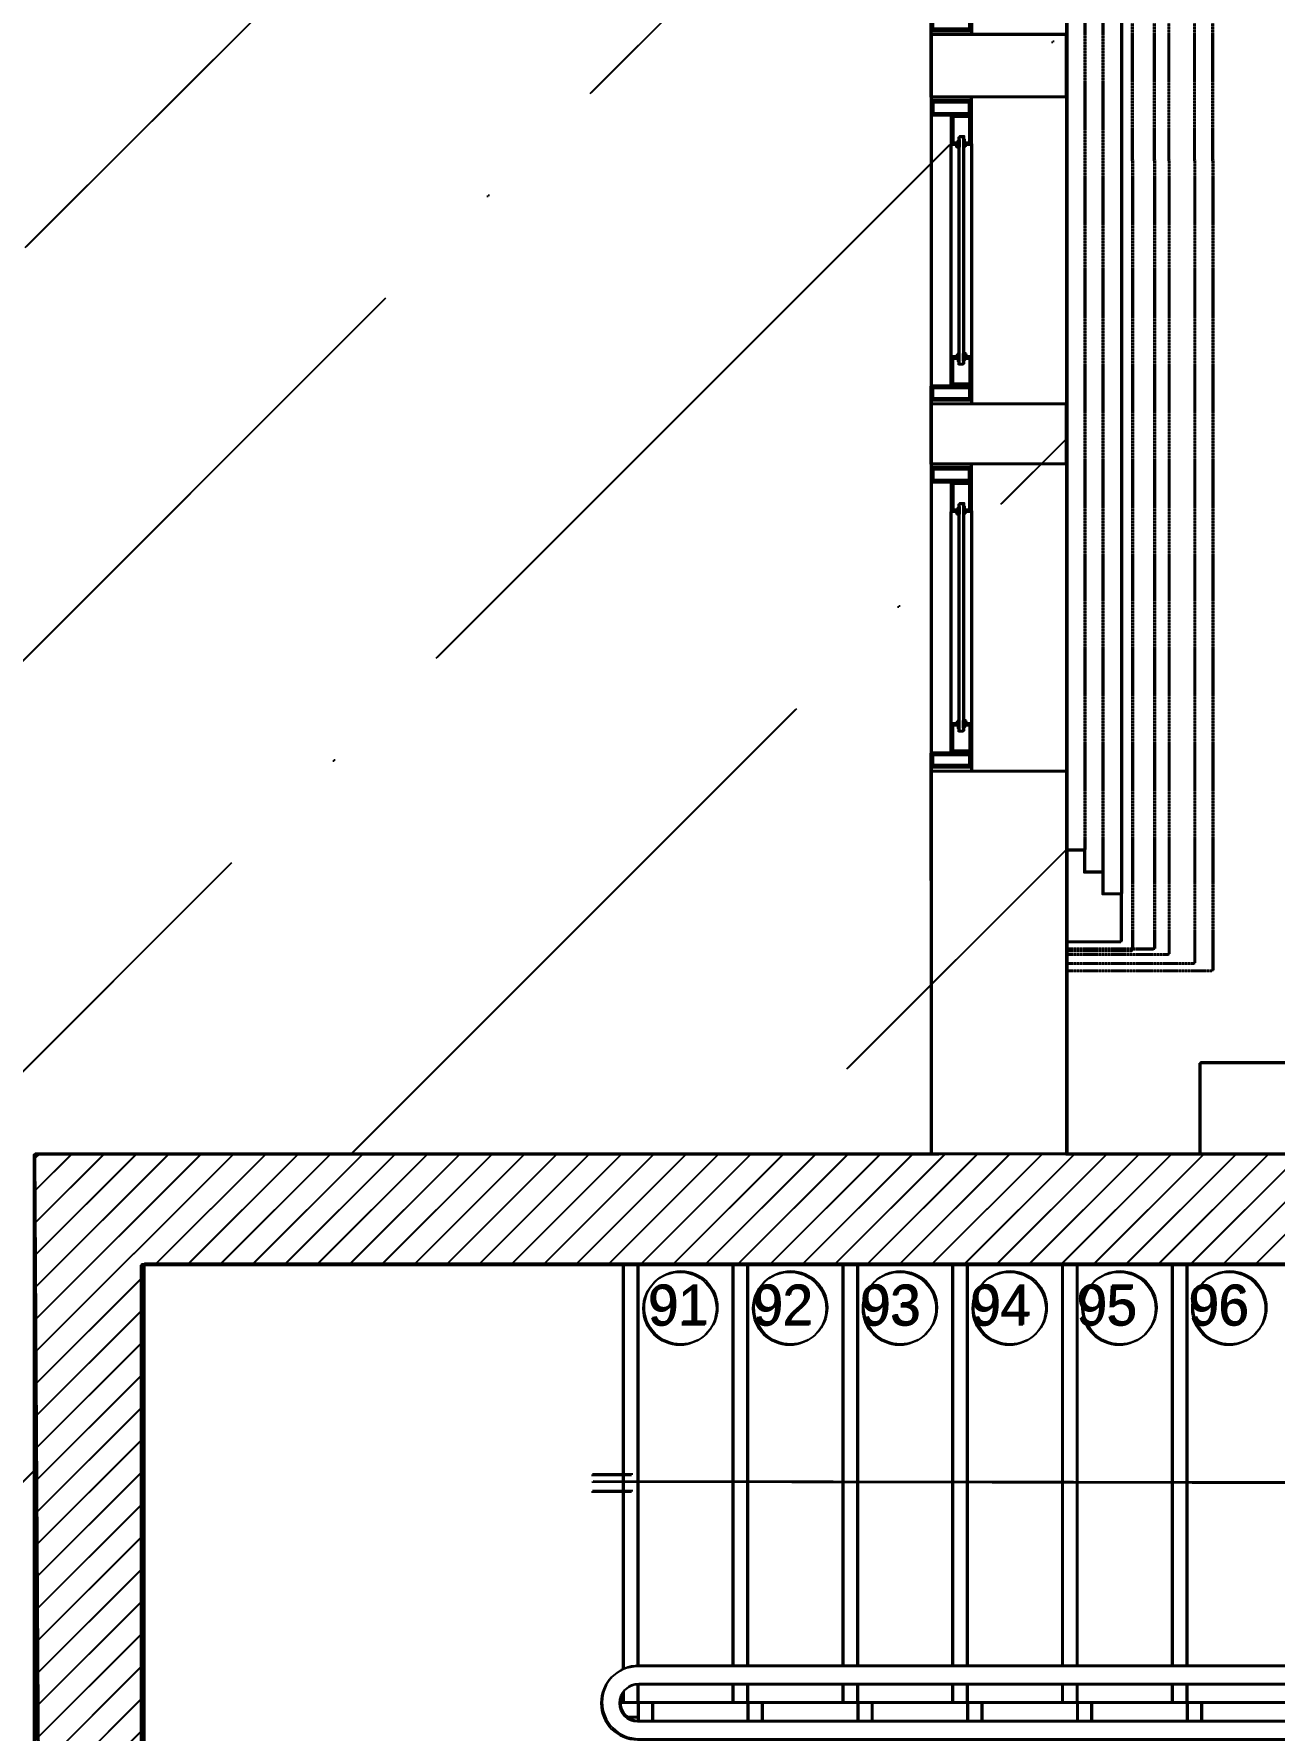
# Model space of a CAD drawing. Header units: inches. Extents: x 4821 to 127877, y 58012 to 433683.
# Drawn here: x 80054 to 83443, y 87827 to 92464 of the extents above; entities that cross this region are included whole.
import ezdxf

# ---------------------------------------------------------------- set-up
doc = ezdxf.new("R2010")
doc.units = ezdxf.units.IN
doc.header["$MEASUREMENT"] = 0
doc.linetypes.add('104-TYPICAL FLOOR$0$HIDDEN', pattern=[0.375, 0.25, -0.125])
doc.linetypes.add('HIDDEN', pattern=[9.525, 6.35, -3.175])
for name, color, linetype in [('A-DETL', 1, 'Continuous'), ('A-ELV', 11, 'Continuous'), ('A-HND', 40, 'Continuous'), ('A-LIN-10', 8, 'Continuous'), ('A-LIN-20', 20, 'Continuous'), ('A-STP', 11, 'Continuous'), ('A-STP-HID', 191, 'HIDDEN'), ('A-TXT-25', 1, 'Continuous'), ('A-WAL-CMU', 7, 'Continuous'), ('A-WALL', 53, 'Continuous'), ('A-WIN', 141, 'Continuous'), ('COL FISRT$0$COL GROUND$0$Cloums$0$A-COL-HAT', 8, 'Continuous'), ('COL FISRT$0$COL GROUND$0$Cloums$0$A-COL-RFC', 210, 'Continuous'), ('HA', 9, 'Continuous')]:
    doc.layers.add(name, color=color, linetype=linetype)
doc.styles.add('Xarab', font='xarab.shx')

# ---------------------------------------------------------------- blocks, each defined once
blk = doc.blocks.new('COL FISRT')
at = {"layer": 'COL FISRT$0$COL GROUND$0$Cloums$0$A-COL-HAT'}
h = blk.add_hatch(dxfattribs=at)
h.set_pattern_fill('ANSI31', color=256, scale=500)
h.set_pattern_definition([(45, (1132937.42, -1550303.88), (-44.194174, 44.194174), [])])
h.paths.add_polyline_path([(1200077.9, -1522172), (1200077.9, -1518497.1), (1200078.1, -1518497.1), (1200077.7, -1517122.1), (1199432.1, -1517122), (1192527.9, -1517122), (1192527.9, -1520072), (1192827.9, -1520072), (1192827.9, -1517422), (1199780.9, -1517422), (1199777.9, -1519822), (1195677.9, -1519822), (1195677.9, -1522172), (1195977.9, -1522172), (1195977.9, -1520122), (1199777.9, -1520122), (1199777.9, -1522172)])
at = {"layer": 'COL FISRT$0$COL GROUND$0$Cloums$0$A-COL-RFC', "linetype": 'Continuous', "elevation": 0}
blk.add_lwpolyline([(1200077.9, -1522172), (1200077.9, -1517122.1), (1199783.9, -1517122), (1192527.9, -1517122), (1192527.9, -1520072), (1192827.9, -1520072), (1192827.9, -1517422), (1199777.9, -1517422), (1199777.9, -1519822), (1195677.9, -1519822), (1195677.9, -1522172), (1195977.9, -1522172), (1195977.9, -1520122), (1199777.9, -1520122), (1199777.9, -1522172), (1200077.9, -1522172)], dxfattribs=at)
blk = doc.blocks.new('nn win')
for points in [[(1073782.3, -1333384.7, 0.506094), (1073772.7, -1333379.1), (1073772.7, -1333381.8), (1073761.4, -1333381.8), (1073761.4, -1333384.7)], [(1074343.1, -1333384.7, -0.506094), (1074352.7, -1333379.1), (1074352.7, -1333381.8), (1074364, -1333381.8), (1074364, -1333384.7)], [(1073782.3, -1333396.7, -0.506094), (1073772.7, -1333402.3), (1073772.7, -1333399.7), (1073761.4, -1333399.7), (1073761.4, -1333396.7)], [(1074343.1, -1333396.7, 0.506094), (1074352.7, -1333402.3), (1074352.7, -1333399.7), (1074364, -1333399.7), (1074364, -1333396.7)]]:
    blk.add_hatch(color=2).paths.add_polyline_path(points)
at = {"color": 2}
for p, q in [((1073652.7, -1333363.2, -517.5), (1073642.7, -1333363.2, -517.5)), ((1074472.7, -1333363.2, -517.5), (1074482.7, -1333363.2, -517.5)), ((1073642.7, -1333473.2, -517.5), (1073652.7, -1333473.2, -517.5)), ((1074482.7, -1333473.2, -517.5), (1074472.7, -1333473.2, -517.5))]:
    blk.add_line(p, q, dxfattribs=at)
for p, q in [((1074352.7, -1333363.2, 517.5), (1073772.7, -1333363.2, -517.5)), ((1073772.7, -1333418.2, -517.5), (1074352.7, -1333418.2, 517.5)), ((1074432.7, -1333473.2, 703), (1073692.7, -1333473.2, -517.5))]:
    blk.add_line(p, q)
at = {"color": 2, "elevation": 1035}
for points in [[(1073652.7, -1333473.2), (1073692.7, -1333473.2), (1073692.7, -1333363.2), (1073692.7, -1333363.2), (1073692.7, -1333363.2), (1073652.7, -1333363.2)], [(1074472.7, -1333473.2), (1074432.7, -1333473.2), (1074432.7, -1333363.2), (1074432.7, -1333363.2), (1074432.7, -1333363.2), (1074472.7, -1333363.2)]]:
    blk.add_lwpolyline(points, close=True, dxfattribs=at)
at = {"color": 9, "elevation": 1035}
for points in [[(1073657.7, -1333468.2), (1073687.7, -1333468.2), (1073687.7, -1333368.2), (1073657.7, -1333368.2)], [(1074467.7, -1333468.2), (1074437.7, -1333468.2), (1074437.7, -1333368.2), (1074467.7, -1333368.2)]]:
    blk.add_lwpolyline(points, close=True, dxfattribs=at)
at = {"color": 2}
for points, elevation in [([(1073772.7, -1333384.7), (1073772.7, -1333363.2), (1073692.7, -1333363.2), (1073692.7, -1333418.2), (1073772.7, -1333418.2), (1073772.7, -1333396.7)], -517.5), ([(1074352.7, -1333384.7), (1074352.7, -1333363.2), (1074432.7, -1333363.2), (1074432.7, -1333418.2), (1074352.7, -1333418.2), (1074352.7, -1333396.7)], 517.5)]:
    blk.add_lwpolyline(points, dxfattribs=dict(at, elevation=elevation))
at = {"color": 9}
for points, elevation in [([(1073768.2, -1333384.7), (1073768.2, -1333367.7), (1073697.2, -1333367.7), (1073697.2, -1333413.7), (1073768.2, -1333413.7), (1073768.2, -1333396.7)], -517.5), ([(1074357.2, -1333384.7), (1074357.2, -1333367.7), (1074428.2, -1333367.7), (1074428.2, -1333413.7), (1074357.2, -1333413.7), (1074357.2, -1333396.7)], 517.5)]:
    blk.add_lwpolyline(points, dxfattribs=dict(at, elevation=elevation))
at = {"color": 2, "elevation": 1035}
for points in [[(1073782.3, -1333384.7, 0.506094), (1073772.7, -1333379.1), (1073772.7, -1333381.8), (1073761.4, -1333381.8), (1073761.4, -1333384.7)], [(1074343.1, -1333384.7, -0.506094), (1074352.7, -1333379.1), (1074352.7, -1333381.8), (1074364, -1333381.8), (1074364, -1333384.7)], [(1073782.3, -1333396.7, -0.506094), (1073772.7, -1333402.3), (1073772.7, -1333399.7), (1073761.4, -1333399.7), (1073761.4, -1333396.7)], [(1074343.1, -1333396.7, 0.506094), (1074352.7, -1333402.3), (1074352.7, -1333399.7), (1074364, -1333399.7), (1074364, -1333396.7)]]:
    blk.add_lwpolyline(points, format="xyb", close=True, dxfattribs=at)
at = {"elevation": 1035}
blk.add_lwpolyline([(1073751.4, -1333396.7), (1074374, -1333396.7), (1074374, -1333384.7), (1073751.4, -1333384.7)], close=True, dxfattribs=at)
blk = doc.blocks.new('kr')
at = {"layer": 'A-ELV'}
blk.add_line((1023877.5, -1333095), (1020301.6, -1333095, 0), dxfattribs=at)
at = {"layer": 'A-ELV', "elevation": 0}
blk.add_lwpolyline([(1020171.6, -1333095), (1020301.6, -1333095), (1020301.6, -1333145), (1020361.6, -1333145), (1020361.6, -1333195), (1020421.6, -1333195), (1020421.6, -1333245), (1020171.6, -1333245), (1020171.6, -1333095)], dxfattribs=at)
at = {"layer": 'A-ELV'}
blk.add_lwpolyline([(1024007.5, -1333095), (1023877.5, -1333095), (1023877.5, -1333145), (1023817.5, -1333145), (1023817.5, -1333195), (1023757.5, -1333195), (1023757.5, -1333245), (1024007.5, -1333245), (1024007.5, -1333095)], dxfattribs=at)
at = {"layer": 'A-LIN-10', "linetype": '104-TYPICAL FLOOR$0$HIDDEN', "ltscale": 0.4}
for p, q in [((1020091.2, -1332845, 0), (1020091.2, -1333245, 0)), ((1022307.5, -1332845), (1020091.2, -1332845, 0)), ((1022307.5, -1332845), (1024087.8, -1332845)), ((1024087.8, -1332845), (1024087.8, -1333245)), ((1020111.2, -1332895, 0), (1020111.2, -1333245, 0)), ((1022307.5, -1332895), (1020111.2, -1332895, 0)), ((1022307.5, -1332895), (1024067.8, -1332895)), ((1024067.8, -1332895), (1024067.8, -1333245)), ((1022307.5, -1332965), (1020136.2, -1332965, 0)), ((1020136.2, -1332965, 0), (1020136.2, -1333245, 0)), ((1020136.2, -1333005, 0), (1020136.2, -1333245, 0)), ((1022307.5, -1333005), (1020151.2, -1333005, 0)), ((1020151.2, -1333005, 0), (1020151.2, -1333245, 0)), ((1022307.5, -1332965), (1024042.8, -1332965)), ((1022307.5, -1333005), (1024027.8, -1333005)), ((1024027.8, -1333005), (1024027.8, -1333245)), ((1024042.8, -1332965), (1024042.8, -1333245)), ((1024042.8, -1333005), (1024042.8, -1333245)), ((1020146.6, -1333065, 0), (1020146.6, -1333245, 0)), ((1022307.5, -1333065), (1020146.6, -1333065, 0)), ((1022307.5, -1333065), (1024032.5, -1333065)), ((1024032.5, -1333065), (1024032.5, -1333245)), ((1020361.6, -1333145, 0), (1023817.5, -1333145)), ((1023757.5, -1333195), (1020421.6, -1333195, 0))]:
    blk.add_line(p, q, dxfattribs=at)
blk = doc.blocks.new('FIRST SLAB EDGE')
at = {"layer": 'A-WAL-CMU'}
for p, q in [((1195572.3, -1718548.7, 0), (1195572.3, -1718378.4, 0)), ((1195572.3, -1718378.4), (1195572.3, -1721438.5)), ((1195572.3, -1719551.7, 0), (1195572.3, -1719388.7, 0)), ((1195572.3, -1720689.2, 0), (1195572.3, -1720391.8, 0)), ((1196306.4, -1721188.6, 0), (1196806.4, -1721188.6, 0)), ((1196306.4, -1721188.6), (1196306.4, -1721438.6)), ((1195942.3, -1721438.6, 0), (1196306.4, -1721438.6, 0)), ((1195572.3, -1721738.6), (1198806.4, -1721738.6))]:
    blk.add_line(p, q, dxfattribs=at)
at = {"layer": 'A-WAL-CMU', "elevation": 0}
for points in [[(1195572.3, -1718548.7), (1195942.3, -1718548.8), (1195942.3, -1718378.5), (1195572.3, -1718378.4)], [(1195572.3, -1719551.7), (1195942.3, -1719551.8), (1195942.3, -1719388.8), (1195572.3, -1719388.7)], [(1195572.3, -1720391.8), (1195942.3, -1720391.8), (1195942.3, -1721438.6)]]:
    blk.add_lwpolyline(points, dxfattribs=at)
at = {"layer": 'A-WAL-CMU', "xscale": -1, "rotation": 270}
blk.add_blockref('kr', (2529187.3, -2741029.9, 848.3), dxfattribs=at)
at = {"layer": 'A-WIN', "xscale": -1, "rotation": 270}
for p in [(2529045.5, -2792021.1, 0), (2529045.5, -2793031.4, 0), (2529045.5, -2794034.5, 0)]:
    blk.add_blockref('nn win', p, dxfattribs=at)

msp = doc.modelspace()

# ---------------------------------------------------------------- hatches: boundary and pattern name
at = {"layer": 'A-WALL'}
h = msp.add_hatch(dxfattribs=at)
h.set_pattern_fill('ANSI36', color=3, scale=250)
h.set_pattern_definition([(45, (-1055551.8, -59242.16), (420.9495, 1543.4815), [1984.375, -396.875, 0, -396.875])])
h.paths.add_polyline_path([(82875.6, 99395.8), (58653.6, 99395.8), (58653.6, 89400.9), (58642, 89400.9), (58665.2, 85775.9), (58653.5, 85774.2), (58653.8, 82526), (74680, 82525.9), (74680, 85525.9), (80078.8, 85525.9), (80055.6, 89400.9), (82875.6, 89400.9)])
h = msp.add_hatch(dxfattribs=at)
h.set_pattern_fill('ANSI36', color=3, scale=250)
h.set_pattern_definition([(45, (-1055548.4, -59239.2), (420.9495, 1543.4815), [1984.375, -396.875, 0, -396.875])])
h.paths.add_polyline_path([(82879, 99398.8), (58657, 99398.8), (58657, 89403.9), (58645.4, 89403.9), (58668.6, 85778.8), (58656.9, 85777.2), (58657.2, 82529), (74683.4, 82528.8), (74683.4, 85528.8), (80082.2, 85528.8), (80059, 89403.9), (82879, 89403.9)])

# ---------------------------------------------------------------- linework, layer by layer
at = {"layer": 'A-DETL'}
for p, q in [((81687.5, 88523.6, 0), (81577.6, 88523.6, 0)), ((81690.9, 88526.6, 0), (81581, 88526.6, 0)), ((81687.5, 88478.2, 0), (81577.6, 88478.2, 0)), ((81690.9, 88481.2, 0), (81581, 88481.2, 0))]:
    msp.add_line(p, q, dxfattribs=at)
at = {"layer": 'A-DETL', "elevation": 0}
for points in [[(81578.9, 88505.6), (84859.8, 88500.9)], [(81582.3, 88508.6), (84863.2, 88503.9)]]:
    msp.add_lwpolyline(points, dxfattribs=at)
at = {"layer": 'A-HND', "ltscale": 0.2, "elevation": 0}
for points in [[(84732.5, 88003.9), (81707, 88003.9, 1), (81707, 87803.9), (85947, 87803.9, 1), (85947, 88003.9), (84773.3, 88003.9)], [(84729.1, 88000.9), (81703.6, 88000.9, 1), (81703.6, 87800.9), (85943.6, 87800.9, 1), (85943.6, 88000.9), (84769.9, 88000.9)], [(84729.1, 87950.9), (81703.6, 87950.9, 1), (81703.6, 87850.9), (85943.6, 87850.9, 1), (85943.6, 87950.9), (84769.9, 87950.9)], [(84732.5, 87953.9), (81707, 87953.9, 1), (81707, 87853.9), (85947, 87853.9, 1), (85947, 87953.9), (84773.3, 87953.9)]]:
    msp.add_lwpolyline(points, format="xyb", dxfattribs=at)
at = {"layer": 'A-LIN-20', "color": 1}
for centre in [(81819, 88979.5, 0), (81822.4, 88982.5, 0), (82119, 88979.5, 0), (82122.4, 88982.5, 0), (82419, 88979.5, 0), (82422.4, 88982.5, 0), (82719, 88979.5, 0), (82722.4, 88982.5, 0), (83019, 88979.5, 0), (83022.4, 88982.5, 0), (83319, 88979.5, 0), (83322.4, 88982.5, 0)]:
    msp.add_circle(centre, 100, dxfattribs=at)
at = {"layer": 'A-STP', "ltscale": 0.2}
for p, q in [((81663.6, 87992.6, 0), (81663.6, 89100.9, 0)), ((81667, 87995.5, 0), (81667, 89103.9, 0)), ((81963.6, 88000.9, 0), (81963.6, 89100.9, 0)), ((81967, 88003.9, 0), (81967, 89103.9, 0)), ((82263.6, 88000.9, 0), (82263.6, 89100.9, 0)), ((82267, 88003.9, 0), (82267, 89103.9, 0)), ((82563.6, 88000.9, 0), (82563.6, 89100.9, 0)), ((82567, 88003.9, 0), (82567, 89103.9, 0)), ((82863.6, 88000.9, 0), (82863.6, 89100.9, 0)), ((82867, 88003.9, 0), (82867, 89103.9, 0)), ((83163.6, 88000.9, 0), (83163.6, 89100.9, 0)), ((83167, 88003.9, 0), (83167, 89103.9, 0)), ((81663.6, 87900.9, 0), (81663.6, 87930.9, 0)), ((81667, 87903.9, 0), (81667, 87933.9, 0)), ((81963.6, 87900.9, 0), (81963.6, 87950.9, 0)), ((81967, 87903.9, 0), (81967, 87953.9, 0)), ((82263.6, 87900.9, 0), (82263.6, 87950.9, 0)), ((82267, 87903.9, 0), (82267, 87953.9, 0)), ((82563.6, 87900.9, 0), (82563.6, 87950.9, 0)), ((82567, 87903.9, 0), (82567, 87953.9, 0)), ((82863.6, 87900.9, 0), (82863.6, 87950.9, 0)), ((82867, 87903.9, 0), (82867, 87953.9, 0)), ((83163.6, 87900.9, 0), (83163.6, 87950.9, 0)), ((83167, 87903.9, 0), (83167, 87953.9, 0)), ((85903.6, 87900.9, 0), (81663.6, 87900.9, 0)), ((85907, 87903.9, 0), (81667, 87903.9, 0)), ((81743.6, 87850.9, 0), (81743.6, 87900.9, 0)), ((81747, 87853.9, 0), (81747, 87903.9, 0)), ((82043.6, 87850.9, 0), (82043.6, 87900.9, 0)), ((82047, 87853.9, 0), (82047, 87903.9, 0)), ((82343.6, 87850.9, 0), (82343.6, 87900.9, 0)), ((82347, 87853.9, 0), (82347, 87903.9, 0)), ((82643.6, 87850.9, 0), (82643.6, 87900.9, 0)), ((82647, 87853.9, 0), (82647, 87903.9, 0)), ((82943.6, 87850.9, 0), (82943.6, 87900.9, 0)), ((82943.6, 87850.9, 0), (82943.6, 87900.9, 0)), ((82947, 87853.9, 0), (82947, 87903.9, 0)), ((82947, 87853.9, 0), (82947, 87903.9, 0)), ((83243.6, 87850.9, 0), (83243.6, 87900.9, 0)), ((83247, 87853.9, 0), (83247, 87903.9, 0))]:
    msp.add_line(p, q, dxfattribs=at)
at = {"layer": 'A-STP', "ltscale": 0.2, "elevation": 0}
for points in [[(81703.6, 87900.9), (81703.6, 87860.9), (81673.6, 87860.9)], [(81707, 87903.9), (81707, 87863.9), (81677, 87863.9)]]:
    msp.add_lwpolyline(points, dxfattribs=at)
at = {"layer": 'A-STP-HID', "ltscale": 0.2}
for p, q in [((81703.6, 88000.9, 0), (81703.6, 89100.9, 0)), ((81707, 88003.9, 0), (81707, 89103.9, 0)), ((82003.6, 88000.9, 0), (82003.6, 89100.9, 0)), ((82007, 88003.9, 0), (82007, 89103.9, 0)), ((82303.6, 88000.9, 0), (82303.6, 89100.9, 0)), ((82307, 88003.9, 0), (82307, 89103.9, 0)), ((82603.6, 88000.9, 0), (82603.6, 89100.9, 0)), ((82607, 88003.9, 0), (82607, 89103.9, 0)), ((82903.6, 88000.9, 0), (82903.6, 89100.9, 0)), ((82907, 88003.9, 0), (82907, 89103.9, 0)), ((83203.6, 88000.9, 0), (83203.6, 89100.9, 0)), ((83207, 88003.9, 0), (83207, 89103.9, 0)), ((81703.6, 87900.9, 0), (81703.6, 87950.9, 0)), ((81707, 87903.9, 0), (81707, 87953.9, 0)), ((82003.6, 87900.9, 0), (82003.6, 87950.9, 0)), ((82007, 87903.9, 0), (82007, 87953.9, 0)), ((82303.6, 87900.9, 0), (82303.6, 87950.9, 0)), ((82307, 87903.9, 0), (82307, 87953.9, 0)), ((82603.6, 87900.9, 0), (82603.6, 87950.9, 0)), ((82607, 87903.9, 0), (82607, 87953.9, 0)), ((82903.6, 87900.9, 0), (82903.6, 87950.9, 0)), ((82907, 87903.9, 0), (82907, 87953.9, 0)), ((83203.6, 87900.9, 0), (83203.6, 87950.9, 0)), ((83207, 87903.9, 0), (83207, 87953.9, 0)), ((81663.6, 87900.9, 0), (81653.6, 87900.9, 0)), ((81667, 87903.9, 0), (81657, 87903.9, 0)), ((81703.6, 87900.9, 0), (81703.6, 87850.9, 0)), ((81707, 87903.9, 0), (81707, 87853.9, 0)), ((82003.6, 87900.9, 0), (82003.6, 87850.9, 0)), ((82007, 87903.9, 0), (82007, 87853.9, 0)), ((82303.6, 87900.9, 0), (82303.6, 87850.9, 0)), ((82307, 87903.9, 0), (82307, 87853.9, 0)), ((82603.6, 87900.9, 0), (82603.6, 87850.9, 0)), ((82607, 87903.9, 0), (82607, 87853.9, 0)), ((82903.6, 87900.9, 0), (82903.6, 87850.9, 0)), ((82903.6, 87900.9, 0), (82903.6, 87850.9, 0)), ((82907, 87903.9, 0), (82907, 87853.9, 0)), ((82907, 87903.9, 0), (82907, 87853.9, 0)), ((83203.6, 87900.9, 0), (83203.6, 87850.9, 0)), ((83207, 87903.9, 0), (83207, 87853.9, 0))]:
    msp.add_line(p, q, dxfattribs=at)
at = {"layer": 'A-WAL-CMU'}
for p, q in [((80345.3, 89098.6), (80345.3, 86698.6)), ((80345.3, 89098.6), (87298.4, 89098.6)), ((80345.3, 89098.6, 0), (80345.3, 86698.6, 0)), ((80345.3, 89098.6, 0), (87298.4, 89098.6, 0)), ((80348.7, 89101.6), (80348.7, 86701.6)), ((80348.7, 89101.6), (87301.8, 89101.6)), ((80348.7, 89101.6, 0), (80348.7, 86701.6, 0)), ((80348.7, 89101.6, 0), (87301.8, 89101.6, 0))]:
    msp.add_line(p, q, dxfattribs=at)
for points in [[(80054.3, 85775.9), (80054.3, 89400.9), (82527, 89400.9)], [(80057.7, 85778.8), (80057.7, 89403.9), (82530.4, 89403.9)]]:
    msp.add_lwpolyline(points, dxfattribs=at)
at = {"layer": 'A-WALL'}
for points in [[(82874.9, 99395.9), (82875, 89400.9), (87604.3, 89400.9), (87604.3, 80603.3), (82874.3, 80603.3), (82874.9, 68904.5), (66209.3, 68904.5), (66209.3, 82275.8), (51096, 82275.8), (51096, 68904.5), (34429, 68904.5), (34429.7, 80603.3), (29699.4, 80603.3), (29696.7, 89400.8), (34429.7, 89400.9), (34429.7, 99395.9), (82874.9, 99395.9)], [(82878.3, 99398.8), (82878.3, 89403.9), (87607.7, 89403.9), (87607.7, 80606.3), (82877.7, 80606.3), (82878.3, 68907.5), (66212.7, 68907.5), (66212.7, 82278.8), (51099.4, 82278.8), (51099.4, 68907.5), (34432.4, 68907.5), (34433.1, 80606.3), (29702.8, 80606.3), (29700.1, 89403.8), (34433.1, 89403.9), (34433.1, 99398.8), (82878.3, 99398.8)], [(34429, 99395.9), (82874.3, 99395.9), (82874.3, 89400.9), (80054.3, 89400.9), (80077.5, 85525.9), (74678.8, 85525.9), (74678.8, 82525.9), (42729.2, 82526), (42728.9, 85774.2), (39976.5, 85775.9), (39953.3, 89400.9), (34429.2, 89400.9), (34429.2, 99395.9)], [(34432.4, 99398.8), (82877.7, 99398.8), (82877.7, 89403.9), (80057.7, 89403.9), (80080.9, 85528.8), (74682.2, 85528.8), (74682.2, 82528.8), (42732.6, 82529), (42732.3, 85777.2), (39979.9, 85778.8), (39956.7, 89403.9), (34432.6, 89403.9), (34432.6, 99398.8)]]:
    msp.add_lwpolyline(points, dxfattribs=at)
at = {"layer": 'HA', "elevation": 0}
for points in [[(51096, 68904.5), (34430.4, 68904.5), (34430.4, 80603.3), (29699.4, 80603.3), (29698.8, 89398.6), (34429.7, 89398.6), (34429.7, 99395.9), (82874.9, 99395.9), (82875, 89400.9), (87604.3, 89400.9), (87575.6, 80603.3), (82874.9, 80603.3), (82874.9, 68904.5), (34429, 68907.1)], [(51099.4, 68907.5), (34433.8, 68907.5), (34433.8, 80606.3), (29702.8, 80606.3), (29702.2, 89401.6), (34433.1, 89401.6), (34433.1, 99398.8), (82878.3, 99398.8), (82878.3, 89403.9), (87607.7, 89403.9), (87579, 80606.3), (82878.3, 80606.3), (82878.3, 68907.5), (34432.4, 68910.1)]]:
    msp.add_lwpolyline(points, dxfattribs=at)

# ---------------------------------------------------------------- block references
at = {"layer": 'A-WAL-CMU'}
for name, p in [('FIRST SLAB EDGE', (-1113064.6, 1810842.4, 0)), ('FIRST SLAB EDGE', (-1113068, 1810839.4, 0)), ('COL FISRT', (-1112473.6, 1606522.9)), ('COL FISRT', (-1112470.2, 1606525.9))]:
    msp.add_blockref(name, p, dxfattribs=at)

# ---------------------------------------------------------------- texts
at = {"layer": 'A-TXT-25', "color": 2, "style": 'Xarab'}
for s, p in [('91', (81731.5, 88932.6, 0)), ('91', (81734.9, 88935.6, 0)), ('92', (82017.2, 88932.6, 0)), ('92', (82020.6, 88935.6, 0)), ('93', (82311.3, 88932.6, 0)), ('93', (82314.7, 88935.6, 0)), ('94', (82612.3, 88932.6, 0)), ('94', (82615.7, 88935.6, 0)), ('95', (82902.6, 88932.6, 0)), ('95', (82906, 88935.6, 0)), ('96', (83208.5, 88932.6, 0)), ('96', (83211.9, 88935.6, 0))]:
    msp.add_text(s, height=110, dxfattribs=at).set_placement(p)

doc.saveas('drawing.dxf')
